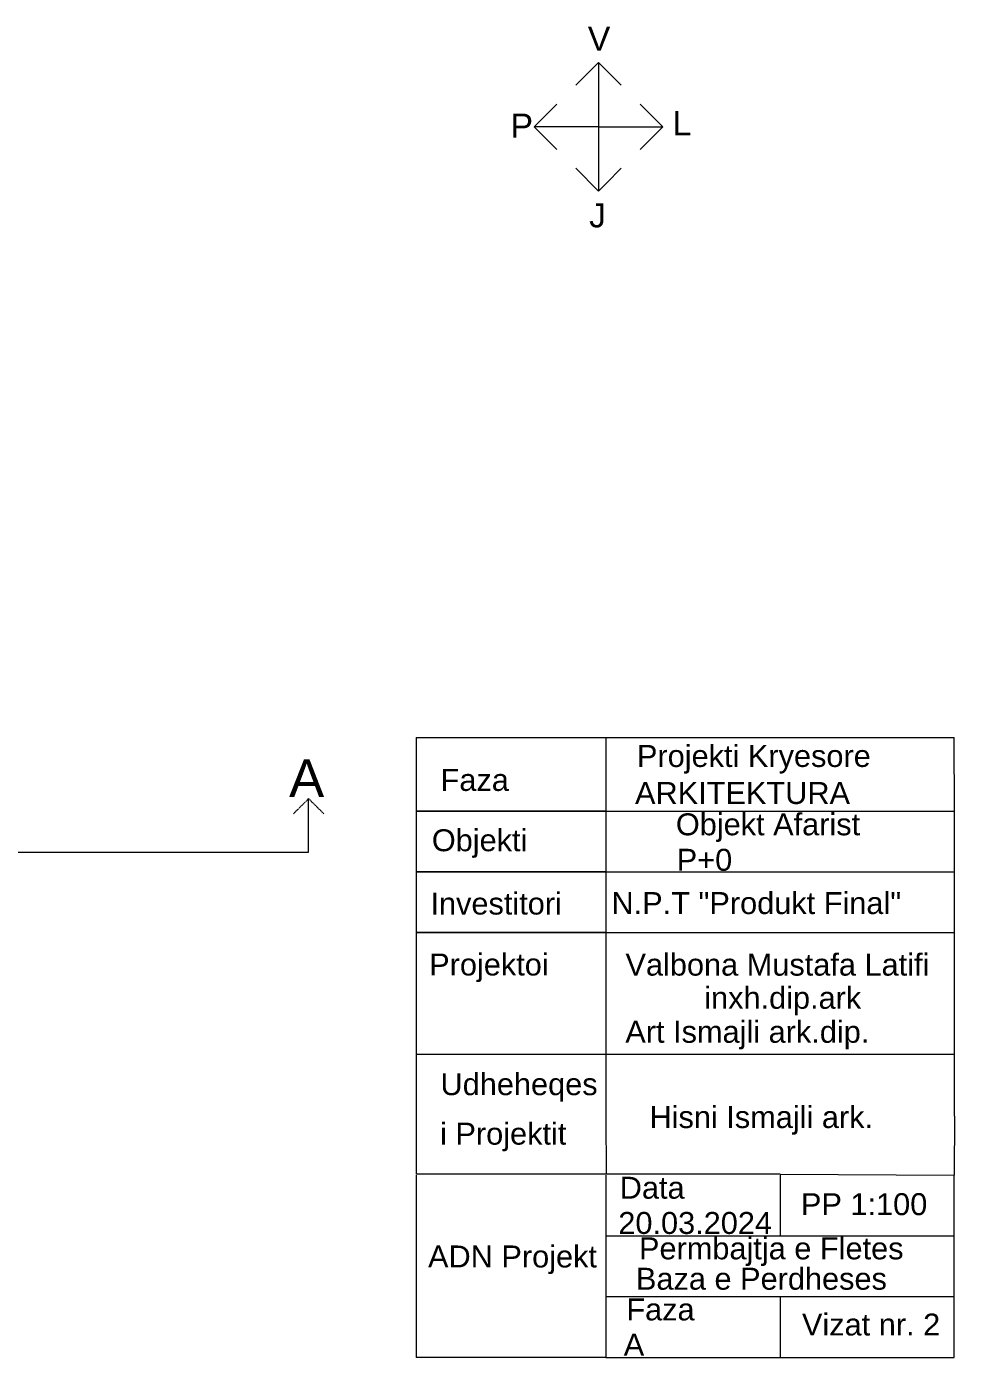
# Model space of a CAD drawing. Header units: centimetres. Extents: x 2816 to 28192, y 2553 to 18332.
# Drawn here: x 17198 to 28192, y 2553 to 18332 of the extents above; entities that cross this region are included whole.
import ezdxf

# ---------------------------------------------------------------- set-up
doc = ezdxf.new("R2010")
doc.units = ezdxf.units.CM
for name, color, linetype in [('PDF_Kuotimi prerjeve', 7, 'Continuous'), ('PDF_Numrat e Kuotimit', 7, 'Continuous'), ('PDF_Prerja A-A', 7, 'Continuous'), ('PDF_Teksti', 7, 'Continuous')]:
    doc.layers.add(name, color=color, linetype=linetype)
doc.styles.add('PDF Arial', font='arial.ttf')

msp = doc.modelspace()

# ---------------------------------------------------------------- linework, layer by layer
at = {"layer": 'PDF_Kuotimi prerjeve', "lineweight": 0}
for points in [[(21815, 9901), (24063, 9901)], [(21815, 9901), (21815, 9030)], [(24063, 9901), (24064, 9030)], [(24063, 9901), (28191, 9901)], [(28192, 9030), (28191, 9901)], [(24064, 9030), (21815, 9030)], [(21815, 9030), (24064, 9030)], [(21815, 9030), (21815, 8309)], [(24064, 9030), (28192, 9030)], [(24064, 9030), (24064, 8309)], [(24064, 9030), (28192, 9030)], [(28192, 8309), (28192, 9030)], [(24064, 8309), (21815, 8309)], [(21815, 8309), (24064, 8309)], [(21815, 8309), (21815, 7589)], [(24064, 8309), (28192, 8309)], [(24064, 8309), (24064, 7589)], [(24064, 8309), (28192, 8309)], [(28192, 7589), (28192, 8309)], [(24064, 7589), (21815, 7589)], [(21815, 7589), (24064, 7589)], [(21815, 7589), (21815, 6868)], [(24064, 7589), (28192, 7589)], [(24064, 7589), (24064, 6868)], [(24064, 7589), (28192, 7589)], [(28192, 6868), (28192, 7589)], [(21815, 6147), (24064, 6147)], [(21815, 6147), (24064, 6147)], [(21815, 6147), (21816, 5415)], [(24064, 6147), (28192, 6147)], [(24064, 6147), (24064, 5415)], [(24064, 6147), (28192, 6147)], [(28192, 5415), (28192, 6147)], [(21815, 4715), (21815, 3995)], [(24063, 4715), (24063, 3995)], [(26127, 4715), (26127, 3995)], [(28191, 3995), (28191, 4715)], [(21815, 3995), (21815, 3274)], [(24063, 3995), (28191, 3995)], [(24063, 3995), (24063, 3274)], [(24063, 3995), (28191, 3995)], [(28191, 3274), (28191, 3995)], [(21815, 3274), (21815, 2553)], [(24063, 3274), (28191, 3274)], [(24063, 3274), (24063, 2553)], [(24063, 3274), (28191, 3274)], [(26127, 3274), (26127, 2553)], [(28191, 2553), (28191, 3274)], [(24063, 2553), (21815, 2553)], [(24063, 2553), (28191, 2553)]]:
    msp.add_lwpolyline(points, dxfattribs=at)
at = {"layer": 'PDF_Numrat e Kuotimit', "lineweight": 0}
for points in [[(2999, 8543), (20540, 8543)], [(21815, 6868), (21815, 6147)], [(24064, 6868), (24064, 6147)], [(28192, 6147), (28192, 6868)], [(21815, 6147), (28192, 6147)], [(21816, 5415), (21816, 4726)], [(24064, 5415), (24065, 4726)], [(28192, 5415), (28191, 4715)], [(26127, 4726), (21815, 4726)], [(26127, 4726), (28191, 4715)]]:
    msp.add_lwpolyline(points, dxfattribs=at)
at = {"layer": 'PDF_Prerja A-A', "lineweight": 0}
for points in [[(20515, 9153), (20512, 9150)], [(20521, 9159), (20517, 9155)], [(20526, 9164), (20523, 9160)], [(20531, 9170), (20528, 9165)], [(20536, 9175), (20533, 9171)], [(20540, 9178), (20538, 9176)], [(20540, 9175), (20540, 9178)], [(20540, 9178), (20543, 9176)], [(20540, 9168), (20540, 9173)], [(20540, 9160), (20540, 9164)], [(20540, 9153), (20540, 9157)], [(20544, 9175), (20548, 9171)], [(20549, 9170), (20553, 9165)], [(20554, 9164), (20558, 9160)], [(20559, 9159), (20564, 9155)], [(20565, 9153), (20569, 9150)], [(20363, 9000), (20361, 8998)], [(20368, 9006), (20364, 9003)], [(20373, 9011), (20369, 9008)], [(20379, 9016), (20374, 9013)], [(20384, 9021), (20380, 9018)], [(20389, 9027), (20385, 9024)], [(20394, 9032), (20390, 9029)], [(20400, 9037), (20395, 9034)], [(20405, 9042), (20401, 9039)], [(20410, 9048), (20406, 9045)], [(20415, 9053), (20411, 9050)], [(20421, 9058), (20418, 9055)], [(20426, 9063), (20423, 9060)], [(20431, 9069), (20428, 9066)], [(20436, 9074), (20433, 9071)], [(20442, 9079), (20439, 9076)], [(20447, 9084), (20444, 9081)], [(20452, 9090), (20449, 9087)], [(20457, 9095), (20454, 9092)], [(20463, 9100), (20460, 9097)], [(20468, 9106), (20465, 9102)], [(20473, 9111), (20470, 9108)], [(20478, 9116), (20475, 9113)], [(20484, 9121), (20481, 9118)], [(20489, 9127), (20486, 9123)], [(20494, 9132), (20491, 9129)], [(20499, 9137), (20496, 9134)], [(20505, 9142), (20502, 9139)], [(20510, 9148), (20507, 9144)], [(20540, 9145), (20540, 9150)], [(20540, 9137), (20540, 9142)], [(20540, 9130), (20540, 9135)], [(20540, 9122), (20540, 9128)], [(20540, 9115), (20540, 9120)], [(20540, 9108), (20540, 9113)], [(20540, 9100), (20540, 9106)], [(20540, 9093), (20540, 9098)], [(20540, 9086), (20540, 9091)], [(20540, 9078), (20540, 9082)], [(20540, 9071), (20540, 9075)], [(20540, 9063), (20540, 9068)], [(20540, 9055), (20540, 9060)], [(20540, 9048), (20540, 9053)], [(20540, 9040), (20540, 9046)], [(20540, 9033), (20540, 9038)], [(20540, 9026), (20540, 9031)], [(20540, 9018), (20540, 9024)], [(20540, 9011), (20540, 9016)], [(20540, 9004), (20540, 9009)], [(20540, 8996), (20540, 9001)], [(20570, 9148), (20574, 9144)], [(20575, 9142), (20579, 9139)], [(20580, 9137), (20585, 9134)], [(20586, 9132), (20590, 9129)], [(20591, 9127), (20595, 9123)], [(20596, 9121), (20600, 9118)], [(20601, 9116), (20606, 9113)], [(20607, 9111), (20611, 9108)], [(20612, 9106), (20616, 9102)], [(20617, 9100), (20621, 9097)], [(20622, 9095), (20627, 9092)], [(20628, 9090), (20632, 9087)], [(20633, 9084), (20637, 9081)], [(20638, 9079), (20642, 9076)], [(20643, 9074), (20648, 9071)], [(20649, 9069), (20653, 9066)], [(20655, 9063), (20658, 9060)], [(20660, 9058), (20663, 9055)], [(20666, 9053), (20669, 9050)], [(20671, 9048), (20674, 9045)], [(20676, 9042), (20679, 9039)], [(20681, 9037), (20684, 9034)], [(20687, 9032), (20690, 9029)], [(20692, 9027), (20695, 9024)], [(20697, 9021), (20700, 9018)], [(20702, 9016), (20706, 9013)], [(20708, 9011), (20711, 9008)], [(20713, 9006), (20716, 9003)], [(20718, 9000), (20720, 8998)], [(20540, 8989), (20540, 8993)], [(20540, 8981), (20540, 8986)], [(20540, 8974), (20540, 8978)], [(20540, 8966), (20540, 8971)], [(20540, 8958), (20540, 8964)], [(20540, 8951), (20540, 8956)], [(20540, 8944), (20540, 8949)], [(20540, 8936), (20540, 8942)], [(20540, 8929), (20540, 8934)], [(20540, 8922), (20540, 8927)], [(20540, 8914), (20540, 8919)], [(20540, 8907), (20540, 8911)], [(20540, 8900), (20540, 8904)], [(20540, 8892), (20540, 8896)], [(20540, 8884), (20540, 8889)], [(20540, 8876), (20540, 8882)], [(20540, 8869), (20540, 8874)], [(20540, 8862), (20540, 8867)], [(20540, 8854), (20540, 8860)], [(20540, 8847), (20540, 8852)], [(20540, 8840), (20540, 8845)], [(20540, 8832), (20540, 8837)], [(20540, 8825), (20540, 8830)], [(20540, 8818), (20540, 8822)], [(20540, 8810), (20540, 8814)], [(20540, 8803), (20540, 8807)], [(20540, 8794), (20540, 8800)], [(20540, 8787), (20540, 8792)], [(20540, 8780), (20540, 8785)], [(20540, 8772), (20540, 8778)], [(20540, 8765), (20540, 8770)], [(20540, 8758), (20540, 8763)], [(20540, 8750), (20540, 8756)], [(20540, 8743), (20540, 8748)], [(20540, 8736), (20540, 8740)], [(20540, 8728), (20540, 8732)], [(20540, 8721), (20540, 8725)], [(20540, 8712), (20540, 8718)], [(20540, 8705), (20540, 8710)], [(20540, 8698), (20540, 8703)], [(20540, 8690), (20540, 8696)], [(20540, 8683), (20540, 8688)], [(20540, 8676), (20540, 8681)], [(20540, 8668), (20540, 8674)], [(20540, 8661), (20540, 8666)], [(20540, 8654), (20540, 8659)], [(20540, 8646), (20540, 8650)], [(20540, 8639), (20540, 8643)], [(20540, 8631), (20540, 8636)], [(20540, 8623), (20540, 8628)], [(20540, 8616), (20540, 8621)], [(20540, 8608), (20540, 8614)], [(20540, 8601), (20540, 8606)], [(20540, 8594), (20540, 8599)], [(20540, 8586), (20540, 8592)], [(20540, 8579), (20540, 8584)], [(20540, 8572), (20540, 8577)], [(20540, 8564), (20540, 8568)], [(20540, 8557), (20540, 8561)], [(20540, 8549), (20540, 8554)], [(20540, 8543), (20540, 8546)]]:
    msp.add_lwpolyline(points, dxfattribs=at)
at = {"layer": 'PDF_Teksti', "lineweight": 0}
for points in [[(23976, 17906), (23707, 17637)], [(23976, 17906), (23976, 16382)], [(23976, 17906), (24245, 17637)], [(23214, 17144), (23483, 17414)], [(24738, 17144), (24469, 17414)], [(23976, 17144), (23214, 17144)], [(23214, 17144), (23483, 16875)], [(23976, 17144), (24738, 17144)], [(24738, 17144), (24469, 16875)], [(23976, 16382), (23707, 16652)], [(24066, 16472), (24245, 16652)], [(23976, 16382), (24066, 16472)]]:
    msp.add_lwpolyline(points, dxfattribs=at)

# ---------------------------------------------------------------- texts
at = {"layer": 'PDF_Kuotimi prerjeve', "char_height": 260.29, "attachment_point": 7, "style": 'PDF Arial'}
for s, insert in [('\\W1.000842;Projekti Kryesore', (24431, 9475)), ('\\W1.000955;Faza', (22104, 9266)), ('\\W1.000969;ARKITEKTURA', (24408, 9111)), ('\\W1.000697;Objekt Afarist', (24892, 8665)), ('\\W1.000561;Objekti', (22000, 8476)), ('\\W1.001263;P+0', (24902, 8319)), ('\\W1.000677;Investitori', (21984, 7800)), ('\\W1.000751;N.P.T "Produkt Final"', (24129, 7806)), ('\\W1.000759;Projektoi', (21969, 7003)), ('\\W1.000816;Valbona Mustafa Latifi', (24295, 7076)), ('\\W1.000800;inxh.dip.ark', (25228, 6608)), ('\\W1.000907;Art Ismajli ark.dip.', (24293, 6205)), ('\\W1.000938;Udheheqes', (22103, 5584)), ('\\W1.000688;Hisni Ismajli ark.', (24580, 5194)), ('\\W1.000749;i Projektit', (22098, 4997)), ('\\W1.000918;Data', (24227, 4431)), ('\\W1.001049;PP 1:100', (26374, 4236)), ('\\W1.000822;20.03.2024', (24210, 4013)), ('\\W1.000850;Permbajtja e Fletes', (24455, 3637)), ('\\W1.000974;ADN Projekt', (21955, 3541)), ('\\W1.000860;Baza e Perdheses', (24419, 3352)), ('\\W1.000955;Faza', (24305, 2988)), ('\\W1.000917;Vizat nr. 2', (26386, 2809)), ('\\W1.003087;A', (24274, 2574))]:
    msp.add_mtext(s, dxfattribs=dict(at, insert=insert))
at = {"layer": 'PDF_Prerja A-A', "insert": (20309, 9199), "char_height": 444.19, "attachment_point": 7, "style": 'PDF Arial'}
msp.add_mtext('\\W1.003087;A', dxfattribs=at)
at = {"layer": 'PDF_Teksti', "char_height": 286.81, "attachment_point": 7, "style": 'PDF Arial'}
for s, insert in [('\\W1.000803;V', (23848, 18045)), ('\\W1.001708;P', (22932, 17013)), ('\\W1.001329;L', (24852, 17043)), ('\\W0.997905;J', (23864, 15947))]:
    msp.add_mtext(s, dxfattribs=dict(at, insert=insert))

doc.saveas('drawing.dxf')
